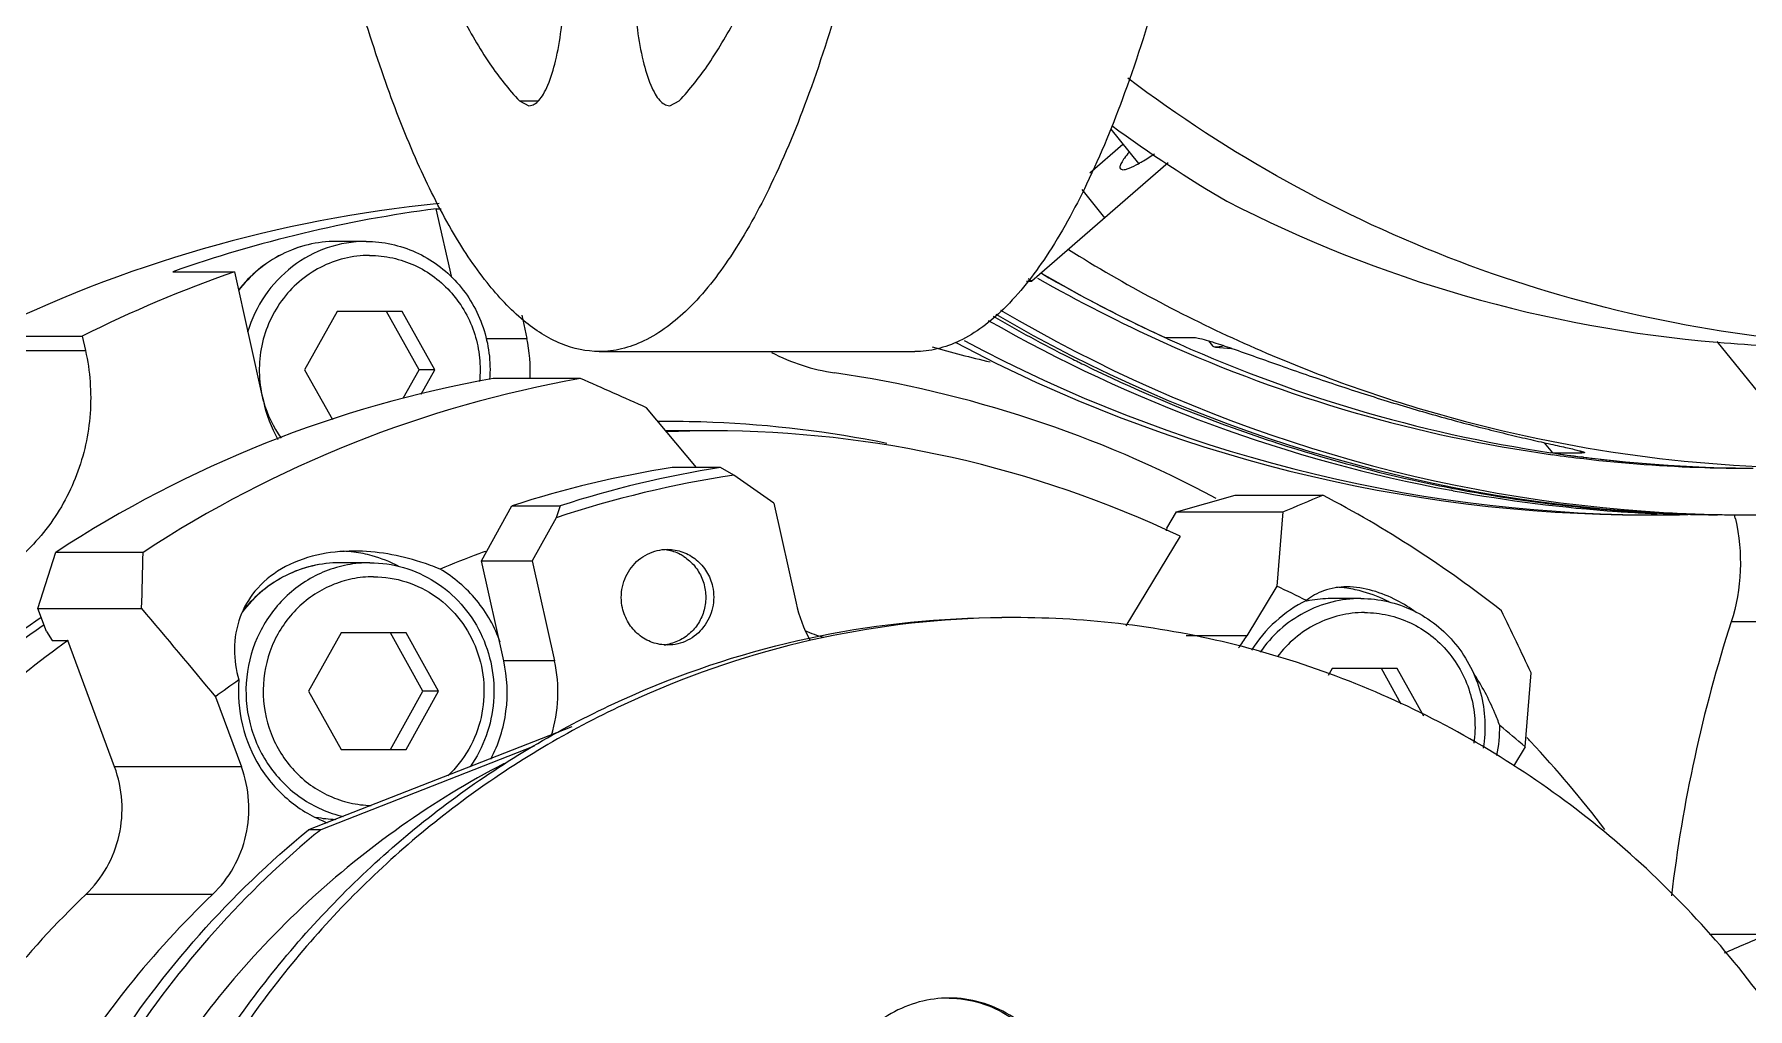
# Model space of a CAD drawing. Header units: millimetres. Extents: x 0 to 841, y 0 to 594.
# Drawn here: x 559.56 to 577.92, y 210.02 to 220.45 of the extents above; entities that cross this region are included whole.
import ezdxf

# ---------------------------------------------------------------- set-up
doc = ezdxf.new("R2010")
doc.units = ezdxf.units.MM
doc.header["$LTSCALE"] = 46.255
doc.layers.get('0').update_dxf_attribs({"linetype": 'CONTINUOUS'})
doc.layers.add('AXIS', color=7, linetype='CONTINUOUS')

msp = doc.modelspace()

# ---------------------------------------------------------------- linework, layer by layer
at = {"color": 7, "linetype": 'CONTINUOUS'}
for p, q in [((564.762, 219.739), (564.958, 219.739)), ((564.762, 219.739), (564.862, 219.688)), ((566.37, 219.688), (566.47, 219.739)), ((571.096, 219.436), (571.394, 219.068)), ((571.227, 219.274), (570.873, 218.967)), ((571.712, 219.077), (570.252, 217.809)), ((571.034, 218.488), (570.789, 218.79)), ((563.869, 218.585), (563.921, 218.585)), ((564.034, 217.846), (563.869, 218.585)), ((563.117, 218.234), (562.795, 218.234)), ((561.046, 217.91), (561.706, 217.91)), ((561.706, 217.91), (562.015, 216.522)), ((570.192, 217.809), (570.252, 217.809)), ((562.807, 217.484), (562.458, 216.859)), ((563.504, 217.484), (562.807, 217.484)), ((563.684, 216.859), (563.336, 217.484)), ((563.853, 216.859), (563.504, 217.484)), ((564.784, 217.443), (564.839, 217.196)), ((558.975, 217.22), (560.075, 217.22)), ((560.075, 217.22), (560.11, 217.064)), ((571.677, 217.205), (571.988, 217.205)), ((571.705, 217.192), (571.677, 217.205)), ((559.01, 217.064), (560.11, 217.064)), ((564.399, 217.196), (564.839, 217.196)), ((572.145, 217.169), (572.188, 217.116)), ((572.22, 217.101), (572.391, 217.086)), ((572.391, 217.089), (572.395, 217.087)), ((579.096, 215.309), (577.594, 217.161)), ((562.458, 216.859), (562.756, 216.325)), ((563.515, 216.555), (563.684, 216.859)), ((563.853, 216.859), (563.684, 216.859)), ((563.706, 216.597), (563.853, 216.859)), ((565.414, 216.766), (564.478, 216.766)), ((566.657, 215.813), (566.122, 216.452)), ((575.832, 215.968), (575.743, 216.078)), ((575.832, 215.968), (575.811, 215.971)), ((575.832, 215.968), (576.142, 215.968)), ((576.162, 215.923), (576.14, 215.926)), ((566.915, 215.813), (566.397, 215.813)), ((567.059, 215.73), (566.915, 215.813)), ((567.485, 215.431), (567.059, 215.73)), ((574.766, 215.564), (574.743, 215.568)), ((564.353, 214.813), (564.68, 215.403)), ((564.68, 215.403), (565.198, 215.403)), ((565.198, 215.403), (565.153, 215.275)), ((567.485, 215.431), (567.724, 214.36)), ((571.802, 215.337), (572.43, 215.517)), ((572.43, 215.517), (573.367, 215.517)), ((565.153, 215.275), (564.897, 214.813)), ((571.697, 215.162), (571.802, 215.337)), ((571.802, 215.337), (572.939, 215.337)), ((572.939, 215.337), (572.875, 214.542)), ((576.853, 215.333), (576.825, 215.335)), ((571.839, 215.077), (571.259, 214.116)), ((571.697, 215.162), (571.688, 215.134)), ((559.599, 214.302), (559.792, 214.904)), ((559.792, 214.904), (560.729, 214.904)), ((564.353, 214.813), (564.897, 214.813)), ((564.592, 213.741), (564.353, 214.813)), ((564.897, 214.813), (565.136, 213.741)), ((563.158, 214.792), (562.837, 214.792)), ((572.875, 214.542), (572.554, 214.009)), ((559.599, 214.302), (560.712, 214.302)), ((559.691, 214.055), (559.599, 214.302)), ((573.777, 214.409), (573.455, 214.409)), ((559.665, 214.125), (559.646, 214.112)), ((578.714, 214.159), (577.744, 214.159)), ((559.691, 214.055), (559.752, 213.959)), ((559.752, 213.959), (559.921, 213.959)), ((560.422, 212.606), (559.921, 213.959)), ((562.849, 214.042), (562.5, 213.417)), ((563.546, 214.042), (562.849, 214.042)), ((563.726, 213.417), (563.377, 214.042)), ((563.894, 213.417), (563.546, 214.042)), ((572.554, 214.009), (571.905, 214.009)), ((565.136, 213.741), (564.592, 213.741)), ((573.467, 213.659), (573.426, 213.584)), ((574.164, 213.659), (573.467, 213.659)), ((574.208, 213.278), (573.996, 213.659)), ((574.449, 213.149), (574.164, 213.659)), ((575.538, 212.82), (575.601, 213.614)), ((561.503, 213.357), (561.781, 212.606)), ((562.5, 213.417), (562.849, 212.792)), ((563.377, 212.792), (563.726, 213.417)), ((563.546, 212.792), (563.894, 213.417)), ((563.894, 213.417), (563.726, 213.417)), ((565.321, 213.034), (562.501, 211.933)), ((564.917, 212.826), (562.631, 211.933)), ((562.849, 212.792), (563.546, 212.792)), ((575.538, 212.82), (575.413, 212.614)), ((561.781, 212.606), (560.422, 212.606)), ((562.631, 211.933), (562.501, 211.933)), ((561.472, 211.239), (560.114, 211.239)), ((577.513, 210.813), (578.135, 210.813))]:
    msp.add_line(p, q, dxfattribs=at)
for centre, radius, start, end in [((565.278, 204.596), 14.11, 95.6034, 116.5324), ((565.715, 204.62), 14.086, 97.5274, 109.357), ((578.78, 231.168), 14.064, 242.7523, 265.1637), ((566.422, 204.488), 14.226, 109.3607, 116.4957), ((578.912, 231.335), 16.061, 237.1951, 237.3709), ((578.021, 231.274), 15.487, 240.1501, 245.7375), ((578.157, 231.287), 15.502, 239.7755, 245.2924), ((578.168, 231.307), 15.524, 239.7928, 243.6697), ((577.638, 231.123), 15.822, 240.2315, 259.4548), ((577.848, 231.284), 16.002, 239.9477, 243.2602), ((577.814, 231.078), 15.774, 239.7318, 266.405), ((577.945, 231.084), 15.78, 239.415, 265.9348), ((578.131, 231.235), 15.443, 243.6722, 244.6009), ((578.125, 231.222), 15.429, 244.601, 245.2972), ((563.318, 216.858), 1.558, 356.5832, 12.5255), ((568.444, 218.928), 2.124, 242.4279, 261.697), ((573.147, 231.104), 14.55, 254.1872, 256.7189), ((576.832, 231.04), 15.735, 241.9678, 269.9569), ((576.963, 231.044), 15.739, 241.7933, 269.482), ((577.942, 231.087), 15.284, 245.7191, 262.056), ((578.079, 231.113), 15.311, 245.4013, 261.4829), ((572.399, 217.171), 0.0848, 264.8735, 267.8502), ((578.763, 231.065), 13.96, 265.1974, 269.9981), ((577.825, 231.239), 15.951, 243.2617, 243.8992), ((577.793, 231.175), 15.88, 243.8982, 250.213), ((566.672, 204.419), 12.54, 100.0755, 123.2708), ((567.608, 204.419), 12.54, 100.0754, 123.2709), ((495.985, 59.059), 172.314, 65.9814, 66.23894), ((566.337, 204.468), 12.489, 61.8686, 81.7112), ((563.518, 216.857), 1.539, 192.5863, 208.9195), ((563.216, 216.852), 1.243, 195.4033, 215.7112), ((566.361, 204.557), 11.748, 90.1628, 90.5341), ((566.36, 204.55), 11.755, 87.7007, 90.1623), ((566.357, 204.511), 11.794, 78.5569, 87.691), ((577.767, 231.105), 15.805, 250.2186, 252.0767), ((577.747, 231.044), 15.741, 252.0769, 257.4448), ((577.923, 230.994), 15.189, 262.0759, 263.3498), ((578.052, 230.996), 15.191, 261.5947, 269.5051), ((578.052, 230.989), 15.184, 261.5935, 262.7647), ((578.05, 230.975), 15.17, 262.8507, 264.0477), ((568.207, 204.445), 11.511, 99.0439, 107.8405), ((568.748, 204.449), 11.407, 98.5139, 108.3706), ((568.724, 204.445), 11.511, 99.0439, 107.8405), ((577.923, 230.989), 15.184, 263.3498, 268.2645), ((578.051, 230.986), 15.181, 264.0482, 269.5087), ((577.921, 230.949), 15.144, 268.2668, 269.9989), ((578.05, 230.959), 15.154, 269.5112, 269.7389), ((577.737, 231.004), 15.699, 257.4477, 260.378), ((577.601, 230.969), 15.664, 259.5717, 266.0686), ((548.592, 273.62), 63.164, 292.67191, 293.09365), ((567.443, 204.259), 12.722, 51.9567, 62.2447), ((577.729, 230.958), 15.653, 260.3792, 265.0989), ((577.728, 230.953), 15.648, 265.1006, 266.683), ((577.599, 230.951), 15.646, 266.0725, 267.1567), ((576.95, 230.92), 15.615, 269.5247, 269.9994), ((577.598, 230.948), 15.643, 267.1568, 267.6304), ((577.728, 230.944), 15.639, 266.6829, 269.5273), ((577.921, 230.93), 15.625, 265.9828, 268.8172), ((577.791, 230.933), 15.628, 266.558, 269.2914), ((576.95, 230.931), 15.626, 269.9995, 270.9996), ((576.95, 230.938), 15.633, 270.9995, 271.2108), ((577.921, 230.941), 15.636, 268.8171, 269.5259), ((575.783, 214.794), 2.06, 13.1287, 14.2374), ((577.921, 230.943), 15.638, 269.5259, 269.9997), ((577.921, 230.943), 15.638, 269.9999, 273.7312), ((517.822, 215.797), 42.915, 358.0032, 358.807), ((568.222, 204.356), 11.229, 110.298, 112.5851), ((568.218, 204.364), 11.22, 109.8997, 110.2978), ((566.261, 214.457), 0.478, 79.96, 81.7243), ((568.123, 204.296), 11.294, 63.3217, 65.115), ((569.226, 214.695), 1.539, 192.583, 208.4737), ((573.455, 213.117), 1.291, 100.2994, 101.6052), ((573.455, 213.124), 1.285, 100.3421, 101.6672), ((573.456, 213.114), 1.294, 90.0146, 100.293), ((573.456, 213.121), 1.287, 90.0151, 100.3358), ((514.684, 184.798), 67.388, 25.31599, 25.9421), ((566.565, 204.115), 12.241, 124.4802, 135.1471), ((570.057, 204.414), 9.791, 89.9994, 90.7541), ((592.481, 209.408), 15.484, 162.1315, 173.2577), ((566.261, 214.39), 0.48, 275.8958, 280.1541), ((568.323, 215.136), 1.182, 244.72, 255.1256), ((571.482, 214.656), 1.252, 321.7763, 328.8824), ((563.622, 213.404), 1.551, 342.6884, 12.5661), ((568.339, 204.144), 11.472, 125.0391, 126.5792), ((567.98, 204.078), 11.556, 49.1543, 50.9204), ((566.023, 204.007), 13.051, 42.8277, 43.0864), ((565.963, 203.953), 13.132, 37.4263, 42.8207), ((562.837, 213.33), 1.288, 258.418, 267.9527), ((562.837, 213.337), 1.295, 258.5232, 267.9629), ((569.092, 204.06), 10.185, 129.3746, 129.902), ((507.194, 375.098), 178.947, 293.19378, 293.35546)]:
    msp.add_arc(centre, radius, start, end, dxfattribs=at)
msp.add_ellipse((575.216, 232.055), major_axis=(-5.393, 14.433), ratio=0.722727, start_param=-3.97609, end_param=-3.866208, dxfattribs=at)
for points, knots in [([(568.855, 223.785), (568.77, 223.29), (568.589, 222.349), (568.261, 221.024), (567.895, 219.864), (567.496, 218.887), (567.068, 218.105), (566.619, 217.524), (566.2, 217.2), (565.862, 217.075), (565.696, 217.055), (565.616, 217.055)], [0, 0, 0, 0, 0.192057, 0.366896, 0.522462, 0.657244, 0.770521, 0.86282, 0.93692, 0.969249, 1, 1, 1, 1]), ([(563.572, 222.047), (563.727, 221.572), (563.979, 220.913), (564.414, 220.157), (564.644, 219.862), (564.762, 219.739)], [0, 0, 0, 0, 0.573428, 0.804819, 1, 1, 1, 1]), ([(564.862, 219.688), (564.902, 219.688), (564.966, 219.733), (565.022, 219.817), (565.09, 219.957), (565.157, 220.187), (565.215, 220.516), (565.248, 220.893), (565.254, 221.293), (565.234, 221.684), (565.201, 221.938), (565.179, 222.058)], [0, 0, 0, 0, 0.047839, 0.082073, 0.124582, 0.233818, 0.370787, 0.526793, 0.691217, 0.852662, 1, 1, 1, 1]), ([(566.053, 222.058), (566.031, 221.938), (565.998, 221.684), (565.978, 221.293), (565.984, 220.893), (566.017, 220.516), (566.075, 220.187), (566.142, 219.957), (566.21, 219.817), (566.266, 219.733), (566.33, 219.688), (566.37, 219.688)], [0, 0, 0, 0, 0.147338, 0.308783, 0.473207, 0.629213, 0.766182, 0.875418, 0.917927, 0.952161, 1, 1, 1, 1]), ([(566.47, 219.739), (566.588, 219.862), (566.817, 220.156), (567.252, 220.911), (567.504, 221.569), (567.659, 222.043)], [0, 0, 0, 0, 0.195233, 0.426618, 1, 1, 1, 1]), ([(562.795, 218.234), (562.695, 218.234), (562.493, 218.21), (562.207, 218.106), (561.952, 217.938), (561.81, 217.79), (561.749, 217.71)], [0, 0, 0, 0, 0.248406, 0.497524, 0.747953, 1, 1, 1, 1]), ([(562.795, 218.234), (562.695, 218.234), (562.493, 218.21), (562.208, 218.105), (561.952, 217.937), (561.811, 217.788), (561.749, 217.707)], [0, 0, 0, 0, 0.248088, 0.497035, 0.747553, 1, 1, 1, 1]), ([(563.117, 218.234), (562.976, 218.234), (562.692, 218.187), (562.312, 217.982), (562.013, 217.665), (561.888, 217.4), (561.847, 217.262)], [0, 0, 0, 0, 0.246826, 0.495287, 0.746367, 1, 1, 1, 1]), ([(563.117, 218.234), (563.208, 218.234), (563.39, 218.214), (563.652, 218.128), (563.891, 217.988), (564.098, 217.8), (564.263, 217.573), (564.379, 217.316), (564.443, 217.04), (564.448, 216.85), (564.441, 216.756)], [0, 0, 0, 0, 0.122779, 0.245906, 0.369697, 0.494325, 0.619833, 0.746118, 0.872946, 1, 1, 1, 1]), ([(563.155, 218.084), (563.064, 218.084), (562.881, 218.062), (562.622, 217.965), (562.391, 217.809), (562.202, 217.602), (562.063, 217.356), (561.982, 217.084), (561.963, 216.801), (561.993, 216.613), (562.018, 216.522)], [0, 0, 0, 0, 0.122583, 0.245603, 0.369428, 0.49423, 0.619979, 0.74645, 0.873271, 1, 1, 1, 1]), ([(563.155, 218.084), (563.238, 218.084), (563.404, 218.066), (563.641, 217.986), (563.856, 217.857), (564.041, 217.685), (564.188, 217.476), (564.289, 217.241), (564.341, 216.989), (564.341, 216.818), (564.332, 216.733)], [0, 0, 0, 0, 0.122746, 0.245853, 0.369643, 0.49429, 0.61983, 0.746143, 0.872978, 1, 1, 1, 1]), ([(571.988, 217.205), (572.008, 217.205), (572.061, 217.193), (572.112, 217.18), (572.143, 217.17)], [0, 0, 0, 0, 0.389218, 1, 1, 1, 1]), ([(560.11, 217.064), (560.159, 216.844), (560.193, 216.389), (560.046, 215.723), (559.715, 215.131), (559.388, 214.819), (559.207, 214.692)], [0, 0, 0, 0, 0.251766, 0.503139, 0.752796, 1, 1, 1, 1]), ([(572.143, 217.17), (572.161, 217.165), (572.245, 217.139), (572.327, 217.111), (572.391, 217.089)], [0, 0, 0, 0, 0.226596, 1, 1, 1, 1]), ([(572.22, 217.101), (572.214, 217.102), (572.202, 217.104), (572.191, 217.112), (572.188, 217.116)], [0, 0, 0, 0, 0.548169, 1, 1, 1, 1]), ([(572.305, 217.116), (572.289, 217.111), (572.262, 217.103), (572.233, 217.1), (572.22, 217.101)], [0, 0, 0, 0, 0.572952, 1, 1, 1, 1]), ([(572.395, 217.087), (572.569, 217.027), (572.924, 216.899), (573.465, 216.712), (573.927, 216.563), (574.298, 216.451), (574.572, 216.372), (574.841, 216.298), (575.103, 216.23), (575.354, 216.168), (575.554, 216.121), (575.704, 216.087), (575.807, 216.064), (575.901, 216.043), (575.984, 216.024), (576.055, 216.008), (576.105, 215.996), (576.136, 215.987), (576.153, 215.982), (576.164, 215.978), (576.169, 215.975), (576.171, 215.974)], [0, 0, 0, 0, 0.14003, 0.2875, 0.435922, 0.50946, 0.582019, 0.653107, 0.722085, 0.788066, 0.849786, 0.878496, 0.905369, 0.930019, 0.951967, 0.970632, 0.985338, 0.990974, 0.995343, 0.998365, 1, 1, 1, 1]), ([(576.171, 215.974), (576.171, 215.973), (576.171, 215.971), (576.169, 215.97), (576.164, 215.969), (576.155, 215.968), (576.147, 215.968), (576.142, 215.968)], [0, 0, 0, 0, 0.076123, 0.141145, 0.239705, 0.545548, 1, 1, 1, 1]), ([(566.523, 214.858), (566.51, 214.866), (566.454, 214.899), (566.392, 214.92), (566.344, 214.928)], [0, 0, 0, 0, 0.251376, 1, 1, 1, 1]), ([(566.523, 214.858), (566.566, 214.83), (566.642, 214.762), (566.722, 214.63), (566.761, 214.479), (566.754, 214.323), (566.704, 214.176), (566.613, 214.052), (566.491, 213.96), (566.394, 213.927), (566.345, 213.918)], [0, 0, 0, 0, 0.124127, 0.249503, 0.375811, 0.502389, 0.62849, 0.75353, 0.877289, 1, 1, 1, 1]), ([(562.837, 214.792), (562.736, 214.792), (562.535, 214.769), (562.249, 214.664), (561.993, 214.495), (561.852, 214.346), (561.79, 214.264)], [0, 0, 0, 0, 0.248088, 0.497029, 0.74755, 1, 1, 1, 1]), ([(562.837, 214.792), (562.738, 214.792), (562.538, 214.769), (562.256, 214.667), (562.002, 214.503), (561.861, 214.358), (561.799, 214.279)], [0, 0, 0, 0, 0.24844, 0.497567, 0.747988, 1, 1, 1, 1]), ([(563.158, 214.792), (563.077, 214.792), (562.915, 214.777), (562.68, 214.709), (562.462, 214.597), (562.201, 214.396), (561.949, 214.057), (561.808, 213.569), (561.844, 213.062), (562.019, 212.676), (562.232, 212.421), (562.422, 212.264), (562.637, 212.144), (562.793, 212.093), (562.872, 212.075)], [0, 0, 0, 0, 0.061477, 0.123097, 0.184983, 0.247223, 0.372352, 0.498723, 0.625422, 0.751373, 0.81408, 0.876392, 0.938342, 1, 1, 1, 1]), ([(563.197, 214.642), (563.12, 214.642), (562.966, 214.627), (562.744, 214.557), (562.539, 214.445), (562.299, 214.243), (562.079, 213.905), (561.984, 213.431), (562.069, 212.954), (562.282, 212.612), (562.518, 212.405), (562.72, 212.288), (562.941, 212.213), (563.095, 212.194), (563.172, 212.193)], [0, 0, 0, 0, 0.061566, 0.123295, 0.185323, 0.247741, 0.373224, 0.499875, 0.626559, 0.752127, 0.814591, 0.876659, 0.938413, 1, 1, 1, 1]), ([(563.158, 214.792), (563.28, 214.792), (563.525, 214.757), (563.863, 214.603), (564.148, 214.36), (564.358, 214.047), (564.478, 213.686), (564.499, 213.306), (564.42, 212.934), (564.303, 212.709), (564.231, 212.607)], [0, 0, 0, 0, 0.122448, 0.245508, 0.369627, 0.494913, 0.621137, 0.747799, 0.874277, 1, 1, 1, 1]), ([(563.197, 214.642), (563.315, 214.642), (563.554, 214.605), (563.878, 214.442), (564.14, 214.188), (564.318, 213.865), (564.395, 213.502), (564.366, 213.133), (564.233, 212.788), (564.081, 212.594), (563.993, 212.511)], [0, 0, 0, 0, 0.122482, 0.245686, 0.370093, 0.495738, 0.622233, 0.7489, 0.875004, 1, 1, 1, 1]), ([(573.627, 214.534), (573.542, 214.534), (573.386, 214.51), (573.248, 214.433), (573.194, 214.388)], [0, 0, 0, 0, 0.546726, 1, 1, 1, 1]), ([(574.369, 214.261), (574.303, 214.308), (574.078, 214.448), (573.812, 214.533), (573.627, 214.534)], [0, 0, 0, 0, 0.302984, 1, 1, 1, 1]), ([(573.777, 214.409), (573.672, 214.409), (573.461, 214.383), (573.163, 214.268), (572.9, 214.084), (572.758, 213.922), (572.697, 213.835)], [0, 0, 0, 0, 0.247945, 0.496817, 0.747391, 1, 1, 1, 1]), ([(573.777, 214.409), (573.873, 214.409), (574.066, 214.387), (574.341, 214.29), (574.589, 214.135), (574.799, 213.928), (574.961, 213.679), (575.068, 213.401), (575.114, 213.105), (575.103, 212.905), (575.087, 212.807)], [0, 0, 0, 0, 0.122681, 0.245749, 0.369543, 0.494238, 0.619849, 0.746221, 0.873064, 1, 1, 1, 1]), ([(559.646, 214.112), (558.947, 213.63), (557.643, 212.512), (556.073, 210.463), (554.947, 208.123), (554.523, 206.438), (554.398, 205.582)], [0, 0, 0, 0, 0.247577, 0.496933, 0.747888, 1, 1, 1, 1]), ([(569.357, 193.222), (568.707, 193.259), (567.408, 193.466), (565.558, 194.157), (563.871, 195.201), (562.409, 196.561), (561.226, 198.184), (560.366, 200.011), (559.86, 201.975), (559.726, 204.002), (559.97, 206.018), (560.582, 207.949), (561.54, 209.723), (562.809, 211.275), (564.342, 212.548), (566.084, 213.493), (567.969, 214.074), (569.276, 214.205), (569.928, 214.205)], [0, 0, 0, 0, 0.061445, 0.123088, 0.185057, 0.247425, 0.310205, 0.373353, 0.436769, 0.500317, 0.563843, 0.627193, 0.690242, 0.752904, 0.815151, 0.877015, 0.938587, 1, 1, 1, 1]), ([(569.928, 214.204), (569.282, 214.196), (567.987, 214.05), (566.124, 213.453), (564.405, 212.501), (562.892, 211.228), (561.642, 209.681), (560.699, 207.917), (560.096, 206.001), (559.857, 204.001), (559.988, 201.991), (560.485, 200.043), (561.332, 198.227), (562.496, 196.611), (563.936, 195.252), (565.601, 194.201), (567.429, 193.497), (568.714, 193.276), (569.359, 193.23)], [0, 0, 0, 0, 0.061409, 0.122984, 0.184855, 0.247108, 0.309773, 0.372819, 0.436163, 0.49968, 0.563219, 0.626628, 0.689773, 0.752555, 0.814928, 0.876905, 0.938554, 1, 1, 1, 1]), ([(579.678, 200.384), (579.931, 201.17), (580.176, 202.398), (580.217, 204.053), (580.07, 205.701), (579.536, 207.708), (578.559, 209.534), (577.546, 210.821), (576.399, 211.972), (574.729, 213.136), (572.462, 214.007), (570.855, 214.205), (570.057, 214.205)], [0, 0, 0, 0, 0.12658, 0.190065, 0.253535, 0.379986, 0.505736, 0.56837, 0.630749, 0.754542, 0.877505, 1, 1, 1, 1]), ([(573.816, 214.259), (573.726, 214.259), (573.547, 214.237), (573.292, 214.144), (573.064, 213.993), (572.938, 213.86), (572.883, 213.788)], [0, 0, 0, 0, 0.248088, 0.497026, 0.74755, 1, 1, 1, 1]), ([(573.816, 214.259), (573.9, 214.259), (574.07, 214.24), (574.311, 214.156), (574.531, 214.021), (574.717, 213.842), (574.862, 213.625), (574.96, 213.382), (575.005, 213.123), (574.999, 212.947), (574.987, 212.86)], [0, 0, 0, 0, 0.122704, 0.245787, 0.369579, 0.494254, 0.619837, 0.746187, 0.873029, 1, 1, 1, 1]), ([(564.454, 212.689), (564.537, 212.848), (564.648, 213.199), (564.631, 213.566), (564.592, 213.741)], [0, 0, 0, 0, 0.499192, 1, 1, 1, 1]), ([(575.265, 213.048), (575.248, 213.093), (575.172, 213.29), (575.071, 213.477), (574.982, 213.613)], [0, 0, 0, 0, 0.226396, 1, 1, 1, 1]), ([(564.595, 212.641), (563.833, 212.245), (562.76, 211.486), (561.572, 210.227), (560.548, 208.81), (559.625, 206.796), (559.169, 204.174), (559.389, 201.52), (560.127, 199.428), (561.018, 197.919), (562.089, 196.55), (563.088, 195.693), (563.812, 195.225)], [0, 0, 0, 0, 0.12328, 0.185473, 0.247946, 0.373362, 0.499426, 0.625592, 0.75129, 0.813948, 0.876338, 1, 1, 1, 1]), ([(560.114, 211.239), (560.202, 211.324), (560.355, 211.521), (560.488, 211.87), (560.518, 212.244), (560.465, 212.49), (560.422, 212.606)], [0, 0, 0, 0, 0.247927, 0.497986, 0.749144, 1, 1, 1, 1]), ([(561.472, 211.239), (561.561, 211.324), (561.713, 211.521), (561.847, 211.87), (561.876, 212.244), (561.824, 212.49), (561.781, 212.606)], [0, 0, 0, 0, 0.247927, 0.497986, 0.749144, 1, 1, 1, 1]), ([(559.31, 200.005), (559.122, 200.522), (558.825, 201.586), (558.628, 203.232), (558.682, 204.889), (558.986, 206.517), (559.534, 208.076), (560.311, 209.527), (561.298, 210.834), (562.083, 211.59), (562.501, 211.933)], [0, 0, 0, 0, 0.125416, 0.251092, 0.376828, 0.502416, 0.627663, 0.752409, 0.876536, 1, 1, 1, 1]), ([(562.558, 211.874), (562.155, 211.536), (561.397, 210.796), (560.441, 209.524), (559.684, 208.116), (558.962, 206.104), (558.633, 203.416), (559.102, 200.75), (559.929, 198.78), (560.759, 197.417), (561.781, 196.201), (562.97, 195.159), (564.299, 194.318), (565.736, 193.696), (567.249, 193.309), (568.285, 193.213), (568.802, 193.206)], [0, 0, 0, 0, 0.062266, 0.124854, 0.187745, 0.250884, 0.377238, 0.503524, 0.566582, 0.629371, 0.691846, 0.753991, 0.815822, 0.877384, 0.938746, 1, 1, 1, 1]), ([(560.114, 211.239), (559.471, 210.625), (558.34, 209.215), (557.612, 207.561), (557.358, 206.702)], [0, 0, 0, 0, 0.497988, 1, 1, 1, 1]), ([(561.472, 211.239), (560.83, 210.625), (559.699, 209.215), (558.971, 207.561), (558.717, 206.702)], [0, 0, 0, 0, 0.497988, 1, 1, 1, 1])]:
    msp.add_open_spline(points, degree=3, knots=knots, dxfattribs=at)
for points in [[(577.789, 215.262), (577.873, 214.904), (577.857, 214.509), (577.744, 214.159)], [(560.712, 214.302), (560.976, 213.987), (561.239, 213.672), (561.503, 213.357)]]:
    msp.add_open_spline(points, degree=3, dxfattribs=at)
at = {"layer": 'AXIS', "color": 7, "linetype": 'CONTINUOUS'}
for p, q in [((571.199, 219.011), (571.225, 219.002)), ((565.616, 217.055), (568.997, 217.055)), ((566.826, 216.205), (566.334, 216.205)), ((576.142, 215.968), (576.124, 215.99)), ((559.926, 213.962), (559.921, 213.959))]:
    msp.add_line(p, q, dxfattribs=at)
for centre, radius, start, end in [((566.827, 204.537), 11.668, 89.9999, 92.3721), ((566.82, 204.477), 11.728, 64.6635, 89.969), ((562.808, 213.513), 1.404, 82.7664, 87.3473), ((562.808, 213.513), 1.405, 74.5376, 82.7573), ((562.803, 213.495), 1.423, 62.3921, 74.5106), ((573.427, 213.129), 1.404, 81.886, 86.422), ((573.427, 213.129), 1.404, 74.5356, 81.8777), ((573.421, 213.111), 1.423, 62.3921, 74.5106), ((566.989, 204.166), 12.077, 125.8239, 126.4483), ((573.709, 213.034), 1.555, 348.6064, 0.5392)]:
    msp.add_arc(centre, radius, start, end, dxfattribs=at)
for points, knots in [([(589.244, 244.555), (588.455, 244.555), (586.87, 244.393), (584.589, 243.676), (582.487, 242.511), (580.646, 240.945), (579.136, 239.038), (578.015, 236.864), (577.326, 234.506), (577.093, 232.055), (577.326, 229.604), (578.015, 227.246), (579.136, 225.072), (580.646, 223.165), (582.487, 221.599), (584.589, 220.434), (586.87, 219.717), (588.455, 219.555), (589.244, 219.555)], [0, 0, 0, 0, 0.061433, 0.123031, 0.184931, 0.247224, 0.30994, 0.373043, 0.436442, 0.5, 0.563558, 0.626957, 0.69006, 0.752776, 0.815069, 0.876969, 0.938567, 1, 1, 1, 1]), ([(572.238, 223.799), (572.154, 223.303), (571.972, 222.36), (571.644, 221.032), (571.278, 219.871), (570.878, 218.891), (570.451, 218.107), (570.001, 217.525), (569.582, 217.2), (569.243, 217.075), (569.077, 217.055), (568.997, 217.055)], [0, 0, 0, 0, 0.192063, 0.36692, 0.522505, 0.657304, 0.770589, 0.862882, 0.93696, 0.969271, 1, 1, 1, 1]), ([(565.616, 217.055), (565.478, 217.055), (565.18, 217.12), (564.768, 217.389), (564.375, 217.813), (563.999, 218.388), (563.641, 219.109), (563.304, 219.97), (562.992, 220.963), (562.811, 221.673), (562.724, 222.047)], [0, 0, 0, 0, 0.068515, 0.146448, 0.24007, 0.352574, 0.48515, 0.63781, 0.809834, 1, 1, 1, 1]), ([(578.764, 217.143), (577.424, 217.243), (574.751, 217.837), (572.359, 219.167), (571.28, 219.982)], [0, 0, 0, 0, 0.498418, 1, 1, 1, 1]), ([(571.293, 219.19), (571.276, 219.169), (571.246, 219.132), (571.215, 219.086), (571.2, 219.055), (571.193, 219.034), (571.193, 219.018), (571.199, 219.011)], [0, 0, 0, 0, 0.387289, 0.682286, 0.793682, 0.881653, 1, 1, 1, 1]), ([(571.225, 219.002), (571.234, 219.002), (571.258, 219.006), (571.315, 219.026), (571.36, 219.049), (571.393, 219.067)], [0, 0, 0, 0, 0.163074, 0.384915, 1, 1, 1, 1]), ([(571.393, 219.067), (571.406, 219.074), (571.464, 219.107), (571.52, 219.144), (571.563, 219.173)], [0, 0, 0, 0, 0.22484, 1, 1, 1, 1]), ([(570.643, 218.148), (571.245, 217.771), (572.5, 217.101), (574.499, 216.365), (576.576, 215.914), (577.988, 215.808), (578.693, 215.805)], [0, 0, 0, 0, 0.251051, 0.501226, 0.750776, 1, 1, 1, 1]), ([(562.986, 214.917), (562.853, 214.917), (562.583, 214.891), (562.209, 214.751), (561.921, 214.514), (561.804, 214.311), (561.768, 214.212)], [0, 0, 0, 0, 0.266922, 0.540201, 0.788526, 1, 1, 1, 1]), ([(563.909, 214.724), (563.841, 214.752), (563.545, 214.861), (563.228, 214.917), (562.986, 214.917)], [0, 0, 0, 0, 0.232646, 1, 1, 1, 1]), ([(565.864, 214.308), (565.848, 214.382), (565.847, 214.539), (565.945, 214.751), (566.122, 214.9), (566.273, 214.936), (566.346, 214.936)], [0, 0, 0, 0, 0.253781, 0.50593, 0.754451, 1, 1, 1, 1]), ([(566.346, 214.936), (566.402, 214.936), (566.514, 214.916), (566.661, 214.831), (566.774, 214.701), (566.817, 214.594), (566.829, 214.538)], [0, 0, 0, 0, 0.246601, 0.495016, 0.746196, 1, 1, 1, 1]), ([(564.555, 213.94), (564.497, 214.102), (564.324, 214.409), (564.057, 214.638), (563.909, 214.724)], [0, 0, 0, 0, 0.502914, 1, 1, 1, 1]), ([(566.829, 214.538), (566.846, 214.464), (566.846, 214.307), (566.748, 214.095), (566.571, 213.946), (566.42, 213.911), (566.347, 213.911)], [0, 0, 0, 0, 0.253781, 0.50593, 0.754451, 1, 1, 1, 1]), ([(566.347, 213.911), (566.292, 213.911), (566.18, 213.93), (566.032, 214.015), (565.92, 214.145), (565.877, 214.252), (565.864, 214.308)], [0, 0, 0, 0, 0.246601, 0.495016, 0.746196, 1, 1, 1, 1]), ([(573.194, 214.388), (573.074, 214.329), (572.85, 214.177), (572.675, 213.969), (572.604, 213.855)], [0, 0, 0, 0, 0.497648, 1, 1, 1, 1]), ([(561.768, 214.212), (561.727, 214.102), (561.689, 213.871), (561.724, 213.643), (561.753, 213.537)], [0, 0, 0, 0, 0.517697, 1, 1, 1, 1]), ([(559.814, 213.881), (559.15, 213.39), (557.914, 212.265), (556.435, 210.236), (555.38, 207.943), (554.987, 206.299), (554.873, 205.467)], [0, 0, 0, 0, 0.247675, 0.497073, 0.747995, 1, 1, 1, 1]), ([(561.753, 213.537), (561.74, 213.376), (561.766, 213.047), (561.955, 212.595), (562.274, 212.227), (562.554, 212.064), (562.701, 212.008)], [0, 0, 0, 0, 0.252893, 0.504477, 0.753586, 1, 1, 1, 1]), ([(569.364, 210.13), (569.15, 210.13), (568.712, 210.013), (568.391, 209.693), (568.279, 209.507)], [0, 0, 0, 0, 0.496384, 1, 1, 1, 1]), ([(570.45, 208.103), (570.51, 208.203), (570.605, 208.419), (570.659, 208.77), (570.622, 209.123), (570.498, 209.454), (570.293, 209.739), (570.023, 209.959), (569.706, 210.098), (569.478, 210.13), (569.364, 210.13)], [0, 0, 0, 0, 0.125972, 0.252544, 0.379188, 0.505311, 0.630481, 0.754516, 0.877551, 1, 1, 1, 1]), ([(569.364, 210.13), (569.476, 210.127), (569.702, 210.092), (570.014, 209.949), (570.278, 209.727), (570.478, 209.442), (570.599, 209.113), (570.633, 208.763), (570.578, 208.416), (570.484, 208.202), (570.424, 208.103)], [0, 0, 0, 0, 0.122448, 0.245509, 0.369577, 0.494768, 0.620891, 0.747515, 0.874059, 1, 1, 1, 1])]:
    msp.add_open_spline(points, degree=3, knots=knots, dxfattribs=at)

doc.saveas('drawing.dxf')
